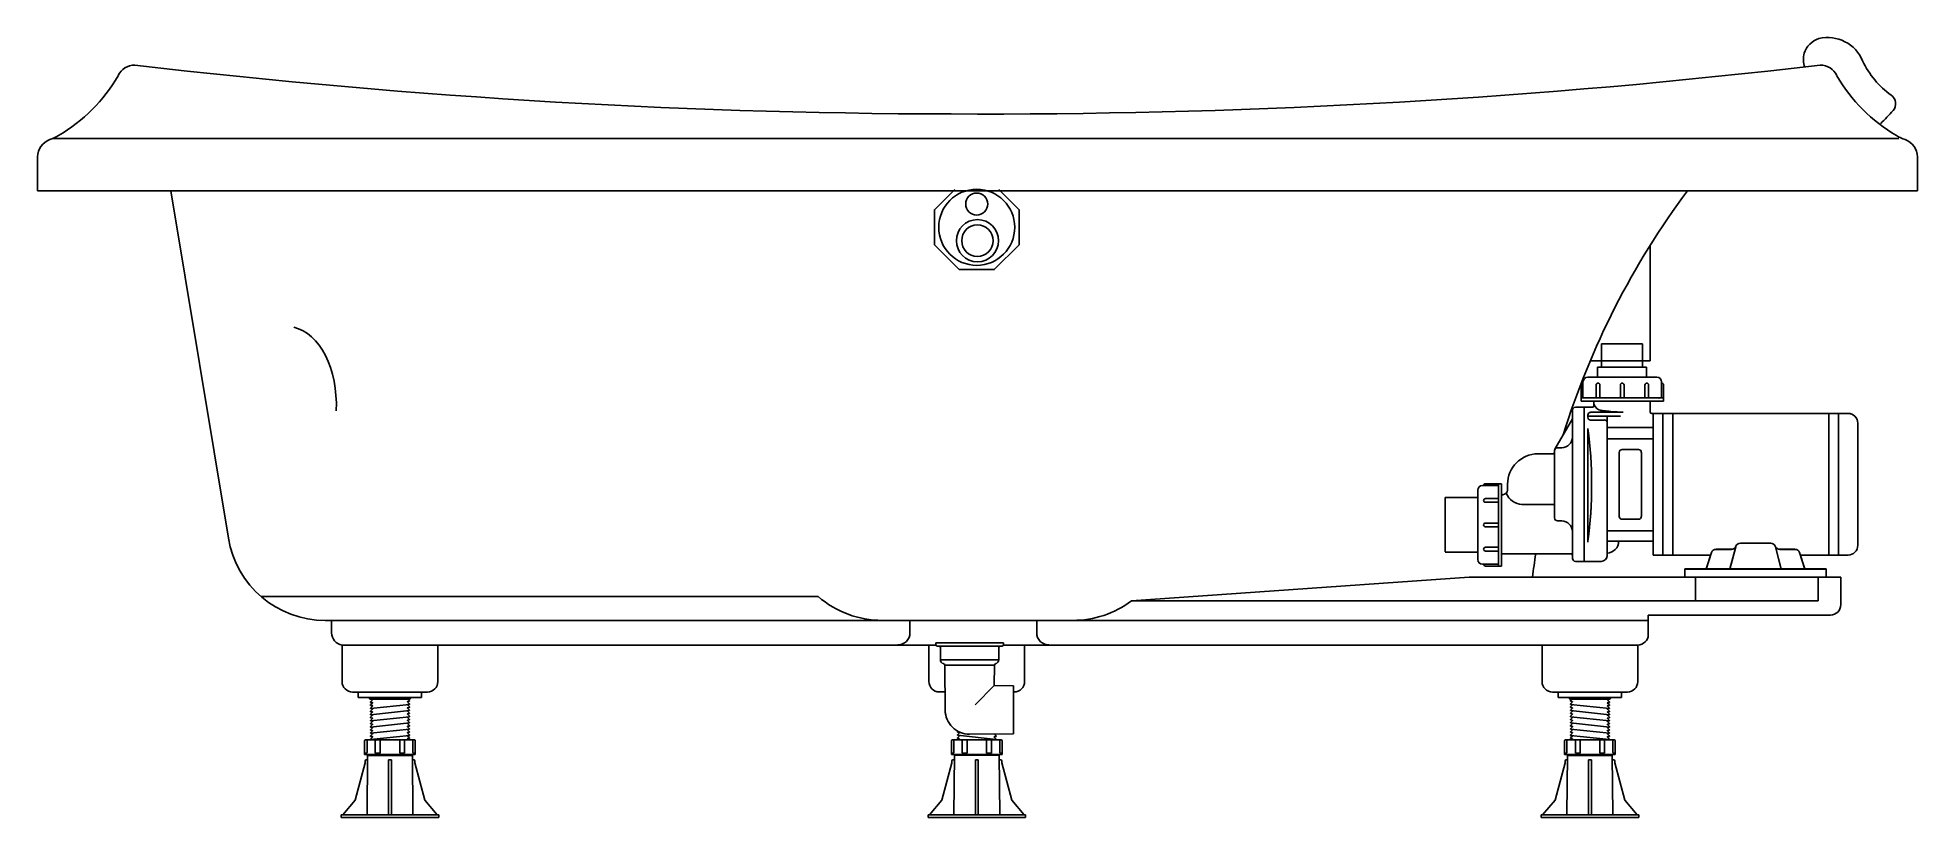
# Model space of a CAD drawing. Header units: millimetres. Extents: x -1270.22 to -1268.42, y 2243.51 to 2244.26.
import ezdxf

# ---------------------------------------------------------------- set-up
doc = ezdxf.new("R2010")
doc.units = ezdxf.units.MM
doc.layers.add('BOMBA-J', color=7, linetype='Continuous')
doc.layers.add('jacuzzi', color=1, linetype='Continuous')

# ---------------------------------------------------------------- blocks, each defined once
blk = doc.blocks.new('A$C572459D1')
at = {"layer": 'BOMBA-J', "color": 1, "linetype": 'Continuous'}
for p, q in [((20.62, 22.34), (24.54, 22.34)), ((20.24, 20.11), (24.92, 20.11)), ((18.79, 18.58), (18.79, 18.71)), ((18.79, 18.58), (18.79, 18.7)), ((18.79, 17.16), (18.79, 18.58)), ((19.24, 19.15), (25.87, 19.15)), ((26.32, 18.58), (26.32, 18.71)), ((26.32, 18.58), (26.32, 18.7)), ((26.32, 18.58), (26.32, 17.16)), ((18.61, 17.16), (26.5, 17.16)), ((18.61, 16.86), (26.5, 16.86)), ((19.87, 15.81), (19.87, 16.86)), ((25.27, 16.42), (25.27, 16.86)), ((25.41, 16.28), (26.21, 16.28)), ((25.41, 16.27), (26.21, 16.27)), ((26.21, 1.51), (26.21, 16.27)), ((26.21, 1.51), (26.21, 16.27)), ((27.04, 16.27), (26.21, 16.27)), ((0, 14.75), (0, 3.05)), ((0, 14.74), (0, 3.05)), ((0.93, 15.67), (19.73, 15.67)), ((1.86, 15.68), (1.86, 2.12)), ((1.86, 15.67), (1.86, 2.12)), ((2.78, 15.68), (2.78, 2.12)), ((2.78, 15.67), (2.78, 2.12)), ((17.73, 15.67), (17.73, 2.12)), ((18.66, 15.67), (18.66, 2.12)), ((19.59, 15.67), (19.59, 3.44)), ((19.59, 15.47), (19.59, 3.44)), ((22.46, 15.79), (25.59, 15.79)), ((22.72, 15.41), (25.85, 15.41)), ((24.26, 15.05), (25.59, 15.05)), ((25.85, 15.53), (25.85, 15.31)), ((25.85, 15.52), (25.85, 15.31)), ((27.32, 1.79), (27.32, 16)), ((29.01, 12.25), (27.32, 15.17)), ((19.59, 14.33), (24, 14.33)), ((19.59, 13.25), (24, 13.25)), ((25.85, 14.14), (25.85, 3.35)), ((20.73, 5.82), (20.73, 11.95)), ((22.57, 12.23), (21.01, 12.23)), ((22.85, 5.82), (22.85, 11.95)), ((28.76, 12.39), (28.34, 12.39)), ((29.04, 5.67), (29.04, 12.12)), ((30.62, 11.82), (29.18, 11.82)), ((33.55, 8.34), (33.55, 8.89)), ((34.04, 7.9), (33.99, 7.9)), ((34.11, 8.95), (34.11, 1.06)), ((34.41, 8.95), (34.41, 1.06)), ((34.41, 8.77), (35.95, 8.77)), ((36.4, 8.32), (36.4, 1.69)), ((36.4, 8.32), (36.4, 1.69)), ((39.5, 7.63), (36.4, 7.63)), ((39.5, 7.62), (36.4, 7.62)), ((39.5, 7.63), (39.5, 2.81)), ((39.5, 7.62), (39.5, 2.43)), ((22.57, 5.54), (21.01, 5.54)), ((32.16, 6.96), (29.04, 6.96)), ((19.59, 4.44), (19.59, 3.44)), ((19.59, 4.43), (24, 4.43)), ((19.59, 4.43), (19.59, 3.44)), ((24, 4.44), (24, 3.44)), ((24, 4.43), (24, 3.44)), ((28.76, 5.39), (28.34, 5.39)), ((0.93, 2.12), (5.5, 2.12)), ((0.93, 2.12), (5.5, 2.12)), ((5.06, 0.79), (5.58, 2.35)), ((5.06, 0.78), (5.58, 2.35)), ((6.02, 2.67), (7.48, 2.67)), ((6.02, 2.66), (7.48, 2.66)), ((7.89, 2.9), (7.34, 0.79)), ((7.89, 2.9), (7.34, 0.78)), ((8.34, 3.25), (9.79, 3.25)), ((8.34, 3.25), (9.79, 3.25)), ((11.25, 3.25), (9.79, 3.25)), ((11.25, 3.25), (9.79, 3.25)), ((11.69, 2.9), (12.25, 0.79)), ((11.69, 2.9), (12.25, 0.78)), ((13.57, 2.67), (12.11, 2.67)), ((13.57, 2.66), (12.11, 2.66)), ((14.53, 0.79), (14.01, 2.35)), ((14.53, 0.78), (14.01, 2.35)), ((14.08, 2.12), (19.59, 2.12)), ((24, 3.44), (19.59, 3.44)), ((19.59, 3.44), (19.59, 2.12)), ((19.59, 3.44), (19.59, 2.12)), ((24, 2.31), (24, 2.1)), ((24, 2.3), (24, 2.09)), ((34.11, 2.22), (27.46, 2.22)), ((39.5, 2.38), (36.4, 2.38)), ((39.5, 3.17), (39.5, 2.81)), ((39.5, 2.81), (39.5, 2.44)), ((3.04, 0.79), (16.55, 0.79)), ((3.04, 0), (3.04, 0.79)), ((3.04, 0.78), (16.55, 0.78)), ((3.04, 0), (3.04, 0.78)), ((16.55, 0), (3.04, 0)), ((16.55, 0), (3.04, 0)), ((16.55, 0), (16.55, 0.79)), ((16.55, 0), (16.55, 0.78)), ((26.21, 1.51), (24.58, 1.51)), ((27.04, 1.51), (26.21, 1.51)), ((35.83, 1.24), (34.41, 1.24)), ((35.83, 1.24), (35.95, 1.24)), ((35.83, 1.24), (35.95, 1.24))]:
    blk.add_line(p, q, dxfattribs=at)
for points in [[(20.62, 22.34), (20.62, 20.11)], [(24.54, 22.34), (24.54, 20.11)], [(20.24, 20.11), (20.24, 19.15)], [(24.92, 20.11), (24.92, 19.15)], [(18.61, 18.4), (18.61, 16.86)], [(20.03, 18.4), (20.03, 17.16)], [(20.39, 18.4), (20.39, 17.16)], [(22.38, 18.4), (22.38, 17.16)], [(22.74, 18.4), (22.74, 17.16)], [(24.7, 18.4), (24.7, 17.16)], [(25.06, 18.4), (25.06, 17.16)], [(26.5, 18.4), (26.5, 16.86)], [(24, 15.41), (24, 4.43)], [(35.65, 8.95), (34.11, 8.95)], [(35.65, 7.53), (34.41, 7.53)], [(35.65, 7.17), (34.41, 7.17)], [(35.65, 5.18), (34.41, 5.18)], [(35.65, 4.82), (34.41, 4.82)], [(24, 3.44), (24, 2.96), (24, 2.31)], [(24, 3.44), (24, 2.95), (24, 2.3)], [(35.65, 2.86), (34.41, 2.86)], [(35.65, 2.5), (34.41, 2.5)], [(35.65, 1.06), (34.11, 1.06)]]:
    blk.add_lwpolyline(points, dxfattribs=at)
blk.add_lwpolyline([(22.46, 15.79, 0.008376), (23.25, 15.83, 0.008376), (24.04, 15.9, 0.00574), (24.59, 15.97, 0.000724), (24.66, 15.98)], format="xyb", dxfattribs=at)
for centre, radius, start, end in [((18.79, 18.4), 0.18, 90, 180), ((19.24, 18.7), 0.45, 90, 180), ((20.21, 18.4), 0.18, 0, 180), ((22.56, 18.4), 0.18, 0, 180), ((24.88, 18.4), 0.18, 0, 180), ((25.87, 18.7), 0.45, 0, 90), ((26.32, 18.4), 0.18, 0, 90), ((24.49, 16.76), 0.798, 273.3278, 346.1608), ((25.41, 16.42), 0.141, 180, 270), ((25.41, 16.42), 0.141, 180, 270), ((27.04, 16), 0.279, 0, 90), ((0.93, 14.75), 0.928, 90, 180), ((0.93, 14.74), 0.928, 90, 180), ((19.73, 15.81), 0.141, 270, 0), ((24.26, 14.79), 0.261, 90, 180), ((25.59, 15.52), 0.261, 360, 90), ((25.59, 15.31), 0.261, 270, 360), ((66.17, 8.85), 40.68, 172.3703, 187.6297), ((66.17, 8.84), 40.68, 172.3703, 187.6297), ((28.34, 13.41), 1.01, 180, 270), ((21.01, 11.95), 0.278, 90, 180), ((22.57, 11.95), 0.278, 0, 90), ((28.76, 12.12), 0.279, 0, 90), ((29.18, 11.96), 0.142, 180, 270), ((30.62, 8.89), 2.92, 0, 90), ((32.03, 8.75), 1.79, 273.8645, 336.2532), ((33.99, 8.34), 0.441, 180, 270), ((34.04, 7.98), 0.0743, 270, 345.1417), ((35.65, 8.77), 0.18, 0, 90), ((35.65, 7.35), 0.18, 270, 90), ((35.95, 8.32), 0.45, 0, 90), ((21.01, 5.82), 0.278, 180, 270), ((22.57, 5.82), 0.278, 270, 0), ((28.76, 5.67), 0.279, 270, 0), ((28.34, 4.37), 1.01, 90, 180), ((35.65, 5), 0.18, 270, 90), ((0.93, 3.05), 0.928, 180, 270), ((0.93, 3.05), 0.928, 180, 270), ((6.02, 2.2), 0.464, 90, 161.6055), ((6.02, 2.2), 0.464, 90, 161.6055), ((7.48, 3.13), 0.464, 270, 338.1026), ((7.48, 3.13), 0.464, 270, 338.1026), ((8.34, 2.79), 0.464, 90, 158.1026), ((8.34, 2.78), 0.464, 90, 158.1026), ((11.25, 2.79), 0.464, 21.8974, 90), ((11.25, 2.78), 0.464, 21.8974, 90), ((12.11, 3.13), 0.464, 201.8974, 270), ((12.11, 3.13), 0.464, 201.8974, 270), ((13.57, 2.2), 0.464, 18.3945, 90), ((13.57, 2.2), 0.464, 18.3945, 90), ((24.04, 3.44), 1.13, 180, 267.6128), ((24.04, 3.44), 1.13, 180, 267.6128), ((24.58, 2.1), 0.585, 180, 270), ((24.58, 2.09), 0.585, 180, 270), ((27.46, 2.08), 0.142, 90, 180), ((35.65, 2.68), 0.18, 270, 90), ((27.04, 1.79), 0.279, 270, 0), ((35.65, 1.24), 0.18, 270, 0), ((35.95, 1.69), 0.45, 270, 0)]:
    blk.add_arc(centre, radius, start, end, dxfattribs=at)
for p in [(19.04, 17.16), (26.21, 1.51)]:
    blk.add_point(p, dxfattribs=at)

msp = doc.modelspace()

# ---------------------------------------------------------------- linework, layer by layer
at = {"layer": 'jacuzzi'}
for p, q in [((-1270.2085, 2244.1614), (-1268.4405, 2244.1614)), ((-1270.2229, 2244.1438), (-1270.2229, 2244.1114)), ((-1268.4229, 2244.1438), (-1268.4229, 2244.1114)), ((-1270.2229, 2244.1114), (-1268.4229, 2244.1114)), ((-1270.0952, 2244.1114), (-1270.0401, 2243.7788)), ((-1268.6786, 2244.0593), (-1268.6786, 2243.9485)), ((-1268.7362, 2243.9485), (-1268.6786, 2243.9485)), ((-1269.1755, 2243.7186), (-1268.8522, 2243.7414)), ((-1268.6454, 2243.7414), (-1268.8522, 2243.7414)), ((-1268.6353, 2243.7414), (-1268.6353, 2243.7186)), ((-1268.518, 2243.7414), (-1268.518, 2243.7186)), ((-1268.5102, 2243.7414), (-1268.4962, 2243.7414)), ((-1268.4962, 2243.7151), (-1268.4962, 2243.7414)), ((-1270.0088, 2243.7228), (-1269.4755, 2243.7228)), ((-1268.518, 2243.7186), (-1269.1755, 2243.7186)), ((-1268.6806, 2243.7051), (-1268.5062, 2243.7051)), ((-1268.6806, 2243.6864), (-1268.6806, 2243.7049)), ((-1269.9474, 2243.6999), (-1268.6806, 2243.6999)), ((-1269.9413, 2243.6881), (-1269.9413, 2243.6999)), ((-1269.3875, 2243.6882), (-1269.3875, 2243.6999)), ((-1269.2662, 2243.6882), (-1269.2662, 2243.6999)), ((-1269.9313, 2243.6764), (-1269.9313, 2243.6414)), ((-1269.9313, 2243.6764), (-1269.3628, 2243.6764)), ((-1269.8396, 2243.6764), (-1269.8396, 2243.6414)), ((-1269.3694, 2243.6765), (-1269.3694, 2243.6415)), ((-1269.3629, 2243.6769), (-1269.3629, 2243.6784)), ((-1269.3629, 2243.6784), (-1269.2979, 2243.6784)), ((-1269.3614, 2243.6754), (-1269.2994, 2243.6754)), ((-1269.3584, 2243.6624), (-1269.3584, 2243.6739)), ((-1269.3024, 2243.6624), (-1269.3024, 2243.6739)), ((-1269.2979, 2243.6769), (-1269.2979, 2243.6784)), ((-1269.2979, 2243.6764), (-1268.6906, 2243.6764)), ((-1269.2777, 2243.6765), (-1269.2777, 2243.6415)), ((-1268.7823, 2243.6764), (-1268.7823, 2243.6414)), ((-1268.6906, 2243.6764), (-1268.6906, 2243.6414)), ((-1269.3024, 2243.6624), (-1269.3584, 2243.6624)), ((-1269.3541, 2243.6571), (-1269.3537, 2243.614)), ((-1269.3066, 2243.6571), (-1269.3541, 2243.6571)), ((-1269.3066, 2243.6571), (-1269.3068, 2243.6376)), ((-1269.9213, 2243.6314), (-1269.8496, 2243.6314)), ((-1269.9158, 2243.6314), (-1269.9158, 2243.6261)), ((-1269.8551, 2243.6314), (-1269.8551, 2243.6261)), ((-1269.3539, 2243.6315), (-1269.3594, 2243.6315)), ((-1269.3068, 2243.6376), (-1269.3251, 2243.6193)), ((-1269.3068, 2243.6376), (-1269.2884, 2243.6374)), ((-1269.2884, 2243.6355), (-1269.2884, 2243.6374)), ((-1269.2884, 2243.5928), (-1269.2884, 2243.636)), ((-1269.2884, 2243.6315), (-1269.2877, 2243.6315)), ((-1268.7006, 2243.6314), (-1268.7723, 2243.6314)), ((-1268.7668, 2243.6314), (-1268.7668, 2243.6261)), ((-1268.7061, 2243.6314), (-1268.7061, 2243.6261)), ((-1269.8551, 2243.6261), (-1269.9158, 2243.6261)), ((-1269.9046, 2243.6256), (-1269.9046, 2243.6256)), ((-1269.9046, 2243.6247), (-1269.9034, 2243.6247)), ((-1269.9046, 2243.6197), (-1269.9046, 2243.6197)), ((-1269.9041, 2243.6247), (-1269.9041, 2243.6245)), ((-1269.9041, 2243.6245), (-1269.9023, 2243.6243)), ((-1269.9022, 2243.6239), (-1269.9041, 2243.622)), ((-1269.9041, 2243.622), (-1269.9041, 2243.6215)), ((-1269.9041, 2243.6215), (-1269.9023, 2243.6213)), ((-1269.9022, 2243.6209), (-1269.9041, 2243.619)), ((-1269.9041, 2243.6156), (-1269.8668, 2243.6196)), ((-1269.9041, 2243.619), (-1269.9041, 2243.6186)), ((-1269.9041, 2243.6186), (-1269.9023, 2243.6183)), ((-1269.9022, 2243.618), (-1269.9041, 2243.6161)), ((-1269.9041, 2243.6161), (-1269.9041, 2243.6156)), ((-1269.9041, 2243.6156), (-1269.9023, 2243.6154)), ((-1269.9022, 2243.615), (-1269.9041, 2243.6131)), ((-1269.9041, 2243.6097), (-1269.8668, 2243.6137)), ((-1269.9041, 2243.6131), (-1269.9041, 2243.6126)), ((-1269.9041, 2243.6126), (-1269.9023, 2243.6124)), ((-1269.9022, 2243.612), (-1269.9041, 2243.6101)), ((-1269.9041, 2243.6101), (-1269.9041, 2243.6097)), ((-1269.9034, 2243.6247), (-1269.8663, 2243.6247)), ((-1269.8687, 2243.622), (-1269.8668, 2243.6201)), ((-1269.8687, 2243.619), (-1269.8668, 2243.6171)), ((-1269.8687, 2243.616), (-1269.8668, 2243.6141)), ((-1269.8687, 2243.6131), (-1269.8668, 2243.6112)), ((-1269.8687, 2243.6101), (-1269.8668, 2243.6082)), ((-1269.8668, 2243.6226), (-1269.8686, 2243.6223)), ((-1269.8668, 2243.6196), (-1269.8686, 2243.6194)), ((-1269.8668, 2243.6166), (-1269.8686, 2243.6164)), ((-1269.8668, 2243.6137), (-1269.8686, 2243.6134)), ((-1269.8668, 2243.6107), (-1269.8686, 2243.6105)), ((-1269.8676, 2243.6238), (-1269.8668, 2243.623)), ((-1269.8668, 2243.623), (-1269.8668, 2243.6226)), ((-1269.8668, 2243.6201), (-1269.8668, 2243.6196)), ((-1269.8668, 2243.6171), (-1269.8668, 2243.6166)), ((-1269.8668, 2243.6141), (-1269.8668, 2243.6137)), ((-1269.8668, 2243.6112), (-1269.8668, 2243.6107)), ((-1268.7668, 2243.6261), (-1268.7061, 2243.6261)), ((-1268.7185, 2243.6247), (-1268.7556, 2243.6247)), ((-1268.7543, 2243.6238), (-1268.7551, 2243.623)), ((-1268.7551, 2243.623), (-1268.7551, 2243.6226)), ((-1268.7551, 2243.6226), (-1268.7533, 2243.6223)), ((-1268.7532, 2243.622), (-1268.7551, 2243.6201)), ((-1268.7551, 2243.6201), (-1268.7551, 2243.6196)), ((-1268.7551, 2243.6196), (-1268.7533, 2243.6194)), ((-1268.7178, 2243.6156), (-1268.7551, 2243.6196)), ((-1268.7532, 2243.619), (-1268.7551, 2243.6171)), ((-1268.7551, 2243.6171), (-1268.7551, 2243.6166)), ((-1268.7551, 2243.6166), (-1268.7533, 2243.6164)), ((-1268.7532, 2243.616), (-1268.7551, 2243.6141)), ((-1268.7551, 2243.6141), (-1268.7551, 2243.6137)), ((-1268.7551, 2243.6137), (-1268.7533, 2243.6134)), ((-1268.7178, 2243.6097), (-1268.7551, 2243.6137)), ((-1268.7532, 2243.6131), (-1268.7551, 2243.6112)), ((-1268.7551, 2243.6112), (-1268.7551, 2243.6107)), ((-1268.7551, 2243.6107), (-1268.7533, 2243.6105)), ((-1268.7532, 2243.6101), (-1268.7551, 2243.6082)), ((-1268.7197, 2243.6239), (-1268.7178, 2243.622)), ((-1268.7197, 2243.6209), (-1268.7178, 2243.619)), ((-1268.7197, 2243.618), (-1268.7178, 2243.6161)), ((-1268.7197, 2243.615), (-1268.7178, 2243.6131)), ((-1268.7197, 2243.612), (-1268.7178, 2243.6101)), ((-1268.7178, 2243.6245), (-1268.7196, 2243.6243)), ((-1268.7178, 2243.6215), (-1268.7196, 2243.6213)), ((-1268.7178, 2243.6186), (-1268.7196, 2243.6183)), ((-1268.7178, 2243.6156), (-1268.7196, 2243.6154)), ((-1268.7178, 2243.6126), (-1268.7196, 2243.6124)), ((-1268.7173, 2243.6247), (-1268.7185, 2243.6247)), ((-1268.7178, 2243.6247), (-1268.7178, 2243.6245)), ((-1268.7178, 2243.622), (-1268.7178, 2243.6215)), ((-1268.7178, 2243.619), (-1268.7178, 2243.6186)), ((-1268.7178, 2243.6161), (-1268.7178, 2243.6156)), ((-1268.7178, 2243.6131), (-1268.7178, 2243.6126)), ((-1268.7178, 2243.6101), (-1268.7178, 2243.6097)), ((-1268.7173, 2243.6256), (-1268.7173, 2243.6256)), ((-1268.7173, 2243.6197), (-1268.7173, 2243.6197)), ((-1269.9041, 2243.6097), (-1269.9023, 2243.6094)), ((-1269.9022, 2243.6091), (-1269.9041, 2243.6072)), ((-1269.9041, 2243.6037), (-1269.8668, 2243.6077)), ((-1269.9041, 2243.6072), (-1269.9041, 2243.6067)), ((-1269.9041, 2243.6067), (-1269.9023, 2243.6065)), ((-1269.9022, 2243.6061), (-1269.9041, 2243.6042)), ((-1269.9041, 2243.6042), (-1269.9041, 2243.6037)), ((-1269.9041, 2243.6037), (-1269.9023, 2243.6035)), ((-1269.9022, 2243.6031), (-1269.9041, 2243.6012)), ((-1269.9041, 2243.5978), (-1269.8668, 2243.6018)), ((-1269.9041, 2243.6012), (-1269.9041, 2243.6008)), ((-1269.9041, 2243.6008), (-1269.9023, 2243.6005)), ((-1269.9022, 2243.6002), (-1269.9041, 2243.5983)), ((-1269.9041, 2243.5983), (-1269.9041, 2243.5978)), ((-1269.9041, 2243.5978), (-1269.9023, 2243.5976)), ((-1269.9022, 2243.5972), (-1269.9041, 2243.5953)), ((-1269.9041, 2243.5919), (-1269.8668, 2243.5959)), ((-1269.9041, 2243.5953), (-1269.9041, 2243.5948)), ((-1269.9041, 2243.5948), (-1269.9023, 2243.5946)), ((-1269.9022, 2243.5942), (-1269.9041, 2243.5923)), ((-1269.9041, 2243.5923), (-1269.9041, 2243.5919)), ((-1269.8687, 2243.6071), (-1269.8668, 2243.6052)), ((-1269.8687, 2243.6042), (-1269.8668, 2243.6023)), ((-1269.8687, 2243.6012), (-1269.8668, 2243.5993)), ((-1269.8687, 2243.5982), (-1269.8668, 2243.5963)), ((-1269.8687, 2243.5953), (-1269.8668, 2243.5934)), ((-1269.8687, 2243.5923), (-1269.8668, 2243.5904)), ((-1269.8668, 2243.6077), (-1269.8686, 2243.6075)), ((-1269.8668, 2243.6048), (-1269.8686, 2243.6045)), ((-1269.8668, 2243.6018), (-1269.8686, 2243.6016)), ((-1269.8668, 2243.5988), (-1269.8686, 2243.5986)), ((-1269.8668, 2243.5959), (-1269.8686, 2243.5956)), ((-1269.8668, 2243.5929), (-1269.8686, 2243.5927)), ((-1269.8668, 2243.6082), (-1269.8668, 2243.6077)), ((-1269.8668, 2243.6052), (-1269.8668, 2243.6048)), ((-1269.8668, 2243.6023), (-1269.8668, 2243.6018)), ((-1269.8668, 2243.5993), (-1269.8668, 2243.5988)), ((-1269.8668, 2243.5963), (-1269.8668, 2243.5959)), ((-1269.8668, 2243.5934), (-1269.8668, 2243.5929)), ((-1269.3416, 2243.5939), (-1269.3421, 2243.5934)), ((-1269.3421, 2243.5934), (-1269.3421, 2243.5929)), ((-1269.3421, 2243.5929), (-1269.3404, 2243.5927)), ((-1269.3402, 2243.5923), (-1269.3421, 2243.5904)), ((-1269.2884, 2243.5914), (-1269.2884, 2243.5933)), ((-1268.7551, 2243.6082), (-1268.7551, 2243.6077)), ((-1268.7551, 2243.6077), (-1268.7533, 2243.6075)), ((-1268.7178, 2243.6037), (-1268.7551, 2243.6077)), ((-1268.7532, 2243.6071), (-1268.7551, 2243.6052)), ((-1268.7551, 2243.6052), (-1268.7551, 2243.6048)), ((-1268.7551, 2243.6048), (-1268.7533, 2243.6045)), ((-1268.7532, 2243.6042), (-1268.7551, 2243.6023)), ((-1268.7551, 2243.6023), (-1268.7551, 2243.6018)), ((-1268.7551, 2243.6018), (-1268.7533, 2243.6016)), ((-1268.7178, 2243.5978), (-1268.7551, 2243.6018)), ((-1268.7532, 2243.6012), (-1268.7551, 2243.5993)), ((-1268.7551, 2243.5993), (-1268.7551, 2243.5988)), ((-1268.7551, 2243.5988), (-1268.7533, 2243.5986)), ((-1268.7532, 2243.5982), (-1268.7551, 2243.5963)), ((-1268.7551, 2243.5963), (-1268.7551, 2243.5959)), ((-1268.7178, 2243.5919), (-1268.7551, 2243.5959)), ((-1268.7551, 2243.5959), (-1268.7533, 2243.5956)), ((-1268.7532, 2243.5953), (-1268.7551, 2243.5934)), ((-1268.7551, 2243.5934), (-1268.7551, 2243.5929)), ((-1268.7551, 2243.5929), (-1268.7533, 2243.5927)), ((-1268.7532, 2243.5923), (-1268.7551, 2243.5904)), ((-1268.7197, 2243.6091), (-1268.7178, 2243.6072)), ((-1268.7197, 2243.6061), (-1268.7178, 2243.6042)), ((-1268.7197, 2243.6031), (-1268.7178, 2243.6012)), ((-1268.7197, 2243.6002), (-1268.7178, 2243.5983)), ((-1268.7197, 2243.5972), (-1268.7178, 2243.5953)), ((-1268.7197, 2243.5942), (-1268.7178, 2243.5923)), ((-1268.7178, 2243.6097), (-1268.7196, 2243.6094)), ((-1268.7178, 2243.6067), (-1268.7196, 2243.6065)), ((-1268.7178, 2243.6037), (-1268.7196, 2243.6035)), ((-1268.7178, 2243.6008), (-1268.7196, 2243.6005)), ((-1268.7178, 2243.5978), (-1268.7196, 2243.5976)), ((-1268.7178, 2243.5948), (-1268.7196, 2243.5946)), ((-1268.7178, 2243.6072), (-1268.7178, 2243.6067)), ((-1268.7178, 2243.6042), (-1268.7178, 2243.6037)), ((-1268.7178, 2243.6012), (-1268.7178, 2243.6008)), ((-1268.7178, 2243.5983), (-1268.7178, 2243.5978)), ((-1268.7178, 2243.5953), (-1268.7178, 2243.5948)), ((-1268.7178, 2243.5923), (-1268.7178, 2243.5919)), ((-1269.9097, 2243.5715), (-1269.9097, 2243.5846)), ((-1269.9088, 2243.5855), (-1269.8621, 2243.5855)), ((-1269.9074, 2243.5734), (-1269.9074, 2243.5846)), ((-1269.9043, 2243.5855), (-1269.8666, 2243.5855)), ((-1269.9041, 2243.5919), (-1269.9023, 2243.5916)), ((-1269.9022, 2243.5913), (-1269.9041, 2243.5894)), ((-1269.9041, 2243.5859), (-1269.8668, 2243.5899)), ((-1269.9041, 2243.5894), (-1269.9041, 2243.5889)), ((-1269.9041, 2243.5889), (-1269.9023, 2243.5887)), ((-1269.9022, 2243.5883), (-1269.9041, 2243.5864)), ((-1269.9041, 2243.5864), (-1269.9041, 2243.5859)), ((-1269.9041, 2243.5859), (-1269.9023, 2243.5857)), ((-1269.8995, 2243.5855), (-1269.8995, 2243.5729)), ((-1269.8948, 2243.5855), (-1269.8948, 2243.5729)), ((-1269.8761, 2243.5855), (-1269.8761, 2243.5729)), ((-1269.8715, 2243.5855), (-1269.8715, 2243.5729)), ((-1269.8687, 2243.5893), (-1269.8668, 2243.5874)), ((-1269.8687, 2243.5864), (-1269.8679, 2243.5855)), ((-1269.8668, 2243.5899), (-1269.8686, 2243.5897)), ((-1269.8668, 2243.587), (-1269.8686, 2243.5867)), ((-1269.8668, 2243.5904), (-1269.8668, 2243.5899)), ((-1269.8668, 2243.5874), (-1269.8668, 2243.587)), ((-1269.8635, 2243.5734), (-1269.8635, 2243.5846)), ((-1269.8612, 2243.5725), (-1269.8612, 2243.5846)), ((-1269.3478, 2243.5726), (-1269.3478, 2243.5846)), ((-1269.3002, 2243.5855), (-1269.3469, 2243.5855)), ((-1269.3455, 2243.5734), (-1269.3455, 2243.5846)), ((-1269.3047, 2243.5855), (-1269.3424, 2243.5855)), ((-1269.3421, 2243.5904), (-1269.3421, 2243.59)), ((-1269.3421, 2243.59), (-1269.3404, 2243.5897)), ((-1269.3049, 2243.586), (-1269.3421, 2243.59)), ((-1269.3402, 2243.5894), (-1269.3421, 2243.5875)), ((-1269.3421, 2243.5875), (-1269.3421, 2243.587)), ((-1269.3421, 2243.587), (-1269.3404, 2243.5868)), ((-1269.3402, 2243.5864), (-1269.3411, 2243.5855)), ((-1269.3375, 2243.5855), (-1269.3375, 2243.5729)), ((-1269.3329, 2243.5855), (-1269.3329, 2243.5729)), ((-1269.3304, 2243.5911), (-1269.2884, 2243.5914)), ((-1269.3142, 2243.5855), (-1269.3142, 2243.5729)), ((-1269.3095, 2243.5855), (-1269.3095, 2243.5729)), ((-1269.3068, 2243.5913), (-1269.3049, 2243.5894)), ((-1269.3068, 2243.5883), (-1269.3049, 2243.5864)), ((-1269.3049, 2243.5889), (-1269.3067, 2243.5887)), ((-1269.3049, 2243.586), (-1269.3067, 2243.5857)), ((-1269.3049, 2243.5894), (-1269.3049, 2243.5889)), ((-1269.3049, 2243.5864), (-1269.3049, 2243.586)), ((-1269.3016, 2243.5734), (-1269.3016, 2243.5846)), ((-1269.2992, 2243.5715), (-1269.2992, 2243.5846)), ((-1268.7607, 2243.5725), (-1268.7607, 2243.5846)), ((-1268.7131, 2243.5855), (-1268.7598, 2243.5855)), ((-1268.7584, 2243.5734), (-1268.7584, 2243.5846)), ((-1268.7176, 2243.5855), (-1268.7553, 2243.5855)), ((-1268.7551, 2243.5904), (-1268.7551, 2243.5899)), ((-1268.7551, 2243.5899), (-1268.7533, 2243.5897)), ((-1268.7178, 2243.5859), (-1268.7551, 2243.5899)), ((-1268.7532, 2243.5893), (-1268.7551, 2243.5874)), ((-1268.7551, 2243.5874), (-1268.7551, 2243.587)), ((-1268.7551, 2243.587), (-1268.7533, 2243.5867)), ((-1268.7532, 2243.5864), (-1268.754, 2243.5855)), ((-1268.7504, 2243.5855), (-1268.7504, 2243.5729)), ((-1268.7458, 2243.5855), (-1268.7458, 2243.5729)), ((-1268.7271, 2243.5855), (-1268.7271, 2243.5729)), ((-1268.7224, 2243.5855), (-1268.7224, 2243.5729)), ((-1268.7197, 2243.5913), (-1268.7178, 2243.5894)), ((-1268.7197, 2243.5883), (-1268.7178, 2243.5864)), ((-1268.7178, 2243.5919), (-1268.7196, 2243.5916)), ((-1268.7178, 2243.5889), (-1268.7196, 2243.5887)), ((-1268.7178, 2243.5859), (-1268.7196, 2243.5857)), ((-1268.7178, 2243.5894), (-1268.7178, 2243.5889)), ((-1268.7178, 2243.5864), (-1268.7178, 2243.5859)), ((-1268.7145, 2243.5734), (-1268.7145, 2243.5846)), ((-1268.7122, 2243.5715), (-1268.7122, 2243.5846)), ((-1269.9189, 2243.5279), (-1269.9093, 2243.5637)), ((-1269.9097, 2243.5729), (-1269.9079, 2243.5729)), ((-1269.9097, 2243.5715), (-1269.9097, 2243.5725)), ((-1269.9097, 2243.5715), (-1269.8612, 2243.5715)), ((-1269.9093, 2243.5637), (-1269.9093, 2243.5655)), ((-1269.9083, 2243.5665), (-1269.9069, 2243.5665)), ((-1269.9074, 2243.5142), (-1269.9069, 2243.5707)), ((-1269.9069, 2243.5707), (-1269.864, 2243.5707)), ((-1269.8995, 2243.5729), (-1269.8948, 2243.5729)), ((-1269.8869, 2243.5665), (-1269.8841, 2243.5665)), ((-1269.8869, 2243.5137), (-1269.8869, 2243.5665)), ((-1269.8841, 2243.5137), (-1269.8841, 2243.5665)), ((-1269.8761, 2243.5729), (-1269.8715, 2243.5729)), ((-1269.8635, 2243.5142), (-1269.864, 2243.5707)), ((-1269.8626, 2243.5665), (-1269.864, 2243.5665)), ((-1269.863, 2243.5729), (-1269.8612, 2243.5729)), ((-1269.8616, 2243.5637), (-1269.8616, 2243.5655)), ((-1269.8521, 2243.5279), (-1269.8616, 2243.5637)), ((-1269.8612, 2243.5715), (-1269.8612, 2243.5725)), ((-1269.3569, 2243.5279), (-1269.3473, 2243.5637)), ((-1269.3459, 2243.5729), (-1269.3478, 2243.5729)), ((-1269.3478, 2243.5715), (-1269.3478, 2243.5726)), ((-1269.2992, 2243.5715), (-1269.3478, 2243.5715)), ((-1269.3473, 2243.5637), (-1269.3473, 2243.5656)), ((-1269.3464, 2243.5665), (-1269.345, 2243.5665)), ((-1269.3455, 2243.5142), (-1269.345, 2243.5708)), ((-1269.302, 2243.5708), (-1269.345, 2243.5708)), ((-1269.3329, 2243.5729), (-1269.3375, 2243.5729)), ((-1269.3221, 2243.5665), (-1269.3249, 2243.5665)), ((-1269.3249, 2243.5137), (-1269.3249, 2243.5665)), ((-1269.3221, 2243.5137), (-1269.3221, 2243.5665)), ((-1269.3095, 2243.5729), (-1269.3142, 2243.5729)), ((-1269.3015, 2243.5142), (-1269.302, 2243.5708)), ((-1269.3006, 2243.5665), (-1269.302, 2243.5665)), ((-1269.2992, 2243.5729), (-1269.3011, 2243.5729)), ((-1269.2997, 2243.5637), (-1269.2997, 2243.5656)), ((-1269.2901, 2243.5279), (-1269.2997, 2243.5637)), ((-1269.2992, 2243.5715), (-1269.2992, 2243.5726)), ((-1268.7698, 2243.5279), (-1268.7603, 2243.5637)), ((-1268.7589, 2243.5729), (-1268.7607, 2243.5729)), ((-1268.7607, 2243.5715), (-1268.7607, 2243.5725)), ((-1268.7122, 2243.5715), (-1268.7607, 2243.5715)), ((-1268.7603, 2243.5637), (-1268.7603, 2243.5655)), ((-1268.7593, 2243.5665), (-1268.7579, 2243.5665)), ((-1268.7584, 2243.5142), (-1268.7579, 2243.5707)), ((-1268.715, 2243.5707), (-1268.7579, 2243.5707)), ((-1268.7458, 2243.5729), (-1268.7504, 2243.5729)), ((-1268.735, 2243.5665), (-1268.7378, 2243.5665)), ((-1268.7378, 2243.5137), (-1268.7378, 2243.5665)), ((-1268.735, 2243.5137), (-1268.735, 2243.5665)), ((-1268.7224, 2243.5729), (-1268.7271, 2243.5729)), ((-1268.7145, 2243.5142), (-1268.715, 2243.5707)), ((-1268.7136, 2243.5665), (-1268.715, 2243.5665)), ((-1268.7122, 2243.5729), (-1268.714, 2243.5729)), ((-1268.7126, 2243.5637), (-1268.7126, 2243.5655)), ((-1268.703, 2243.5279), (-1268.7126, 2243.5637)), ((-1268.7122, 2243.5715), (-1268.7122, 2243.5725)), ((-1269.9307, 2243.5137), (-1269.9189, 2243.5279)), ((-1269.8402, 2243.5137), (-1269.8521, 2243.5279)), ((-1269.3688, 2243.5137), (-1269.3569, 2243.5279)), ((-1269.2782, 2243.5137), (-1269.2901, 2243.5279)), ((-1268.7817, 2243.5137), (-1268.7698, 2243.5279)), ((-1268.6911, 2243.5137), (-1268.703, 2243.5279)), ((-1269.9321, 2243.5137), (-1269.8388, 2243.5137)), ((-1269.9321, 2243.5114), (-1269.9321, 2243.5137)), ((-1269.9321, 2243.5114), (-1269.8388, 2243.5114)), ((-1269.8388, 2243.5114), (-1269.8388, 2243.5137)), ((-1269.2768, 2243.5137), (-1269.3702, 2243.5137)), ((-1269.3702, 2243.5114), (-1269.3702, 2243.5137)), ((-1269.2768, 2243.5114), (-1269.3702, 2243.5114)), ((-1269.2768, 2243.5114), (-1269.2768, 2243.5137)), ((-1268.6897, 2243.5137), (-1268.7831, 2243.5137)), ((-1268.7831, 2243.5114), (-1268.7831, 2243.5137)), ((-1268.6897, 2243.5114), (-1268.7831, 2243.5114)), ((-1268.6897, 2243.5114), (-1268.6897, 2243.5137))]:
    msp.add_line(p, q, dxfattribs=at)
for points in [[(-1268.4753, 2244.2357, 0.371377), (-1268.5172, 2244.2571)], [(-1268.5312, 2244.2431, 0.158459), (-1268.5308, 2244.2297)], [(-1268.5172, 2244.2571, 0.248033), (-1268.5312, 2244.2431)], [(-1268.4753, 2244.2357, 0.127067), (-1268.4479, 2244.2029)], [(-1268.458, 2244.1757, 0.00662), (-1268.4461, 2244.1883)], [(-1268.4461, 2244.1883, 0.44174), (-1268.4479, 2244.2029)]]:
    msp.add_lwpolyline(points, format="xyb", dxfattribs=at)
for points in [[(-1269.3447, 2244.1126), (-1269.3641, 2244.0932), (-1269.3641, 2244.0597), (-1269.3404, 2244.036), (-1269.3399, 2244.036)], [(-1269.3404, 2244.036), (-1269.3068, 2244.036), (-1269.2831, 2244.0597), (-1269.2831, 2244.0932), (-1269.3025, 2244.1126)]]:
    msp.add_lwpolyline(points, dxfattribs=at)
for centre, radius in [((-1269.3236, 2244.0764), 0.0364), ((-1269.3236, 2244.0987), 0.0105), ((-1269.3229, 2244.0636), 0.0202), ((-1269.3229, 2244.0636), 0.0151)]:
    msp.add_circle(centre, radius, dxfattribs=at)
for centre, radius, start, end in [((-1270.1298, 2244.2142), 0.0176, 90, 154.6231), ((-1269.3319, 2250.9924), 6.8075, 263.26848, 270.07592), ((-1269.3113, 2250.9486), 6.7637, 269.90201, 276.75359), ((-1268.5159, 2244.2142), 0.0176, 25.3769, 90), ((-1270.2814, 2244.2998), 0.1566, 300.1022, 330.0347), ((-1268.3643, 2244.2998), 0.1566, 209.9653, 239.8978), ((-1270.2053, 2244.1438), 0.0176, 109.6092, 180), ((-1270.228, 2244.2075), 0.05, 289.6092, 300.1022), ((-1268.4178, 2244.2075), 0.05, 239.8978, 250.3908), ((-1268.4405, 2244.1438), 0.0176, 0, 70.3908), ((-1268.0192, 2243.6465), 0.778, 143.2969, 162.7157), ((-1269.9474, 2243.7939), 0.094, 189.2657, 270), ((-1268.0192, 2243.6465), 0.778, 171.3394, 172.9873), ((-1269.4141, 2243.7938), 0.0938, 229.1346, 270), ((-1269.2316, 2243.7938), 0.0938, 270, 306.7621), ((-1268.5062, 2243.7151), 0.01, 270, 0), ((-1269.9295, 2243.6881), 0.0118, 180, 261.3055), ((-1269.3992, 2243.6882), 0.0117, 270, 0), ((-1269.2545, 2243.6882), 0.0117, 180, 270), ((-1268.6906, 2243.6864), 0.01, 270, 0), ((-1269.3614, 2243.6769), 0.0015, 180, 270), ((-1269.3599, 2243.6739), 0.0015, 0, 90), ((-1269.3009, 2243.6739), 0.0015, 90, 180), ((-1269.2994, 2243.6769), 0.0015, 270, 0), ((-1269.3545, 2243.6624), 0.0039, 180, 257.8805), ((-1269.3556, 2243.6571), 0.0015, 0.5, 77.8805), ((-1269.3051, 2243.6571), 0.0015, 102.1195, 179.5), ((-1269.3063, 2243.6624), 0.0039, 282.1195, 0), ((-1269.9213, 2243.6414), 0.01, 180, 270), ((-1269.8496, 2243.6414), 0.01, 270, 0), ((-1269.3594, 2243.6415), 0.01, 180, 270), ((-1269.2877, 2243.6415), 0.01, 270, 0), ((-1268.7723, 2243.6414), 0.01, 180, 270), ((-1268.7006, 2243.6414), 0.01, 270, 0), ((-1269.906, 2243.6247), 0.0014, 0, 90), ((-1269.9023, 2243.6241), 0.000213, 315, 83), ((-1269.9023, 2243.6211), 0.000213, 315, 83), ((-1269.9023, 2243.6181), 0.000213, 315, 83), ((-1269.9023, 2243.6152), 0.000213, 315, 83), ((-1269.9023, 2243.6122), 0.000213, 315, 83), ((-1269.8686, 2243.6221), 0.000213, 97, 225), ((-1269.8686, 2243.6192), 0.000213, 97, 225), ((-1269.8686, 2243.6162), 0.000213, 97, 225), ((-1269.8686, 2243.6132), 0.000213, 97, 225), ((-1269.8686, 2243.6103), 0.000213, 97, 225), ((-1269.8673, 2243.6242), 0.0005, 90, 225), ((-1269.8649, 2243.6247), 0.0014, 90, 180), ((-1269.3306, 2243.6142), 0.0232, 180.5, 270.5), ((-1268.757, 2243.6247), 0.0014, 0, 90), ((-1268.7546, 2243.6242), 0.0005, 315, 90), ((-1268.7533, 2243.6221), 0.000213, 315, 83), ((-1268.7533, 2243.6192), 0.000213, 315, 83), ((-1268.7533, 2243.6162), 0.000213, 315, 83), ((-1268.7533, 2243.6132), 0.000213, 315, 83), ((-1268.7533, 2243.6103), 0.000213, 315, 83), ((-1268.7196, 2243.6241), 0.000213, 97, 225), ((-1268.7196, 2243.6211), 0.000213, 97, 225), ((-1268.7196, 2243.6181), 0.000213, 97, 225), ((-1268.7196, 2243.6152), 0.000213, 97, 225), ((-1268.7196, 2243.6122), 0.000213, 97, 225), ((-1268.7159, 2243.6247), 0.0014, 90, 180), ((-1269.9023, 2243.6092), 0.000213, 315, 83), ((-1269.9023, 2243.6063), 0.000213, 315, 83), ((-1269.9023, 2243.6033), 0.000213, 315, 83), ((-1269.9023, 2243.6003), 0.000213, 315, 83), ((-1269.9023, 2243.5974), 0.000213, 315, 83), ((-1269.9023, 2243.5944), 0.000213, 315, 83), ((-1269.8686, 2243.6073), 0.000213, 97, 225), ((-1269.8686, 2243.6043), 0.000213, 97, 225), ((-1269.8686, 2243.6014), 0.000213, 97, 225), ((-1269.8686, 2243.5984), 0.000213, 97, 225), ((-1269.8686, 2243.5954), 0.000213, 97, 225), ((-1269.8686, 2243.5925), 0.000213, 97, 225), ((-1269.3404, 2243.5925), 0.000213, 315, 83), ((-1268.7533, 2243.6073), 0.000213, 315, 83), ((-1268.7533, 2243.6043), 0.000213, 315, 83), ((-1268.7533, 2243.6014), 0.000213, 315, 83), ((-1268.7533, 2243.5984), 0.000213, 315, 83), ((-1268.7533, 2243.5954), 0.000213, 315, 83), ((-1268.7533, 2243.5925), 0.000213, 315, 83), ((-1268.7196, 2243.6092), 0.000213, 97, 225), ((-1268.7196, 2243.6063), 0.000213, 97, 225), ((-1268.7196, 2243.6033), 0.000213, 97, 225), ((-1268.7196, 2243.6003), 0.000213, 97, 225), ((-1268.7196, 2243.5974), 0.000213, 97, 225), ((-1268.7196, 2243.5944), 0.000213, 97, 225), ((-1269.9088, 2243.5846), 0.000934, 90, 180), ((-1269.9065, 2243.5846), 0.000934, 90, 180), ((-1269.9023, 2243.5914), 0.000213, 315, 83), ((-1269.9023, 2243.5885), 0.000213, 315, 83), ((-1269.9023, 2243.5855), 0.000213, 2.3865, 83), ((-1269.8985, 2243.5846), 0.000934, 90, 180), ((-1269.8957, 2243.5846), 0.000934, 0, 90), ((-1269.8752, 2243.5846), 0.000934, 90, 180), ((-1269.8724, 2243.5846), 0.000934, 0, 90), ((-1269.8686, 2243.5895), 0.000213, 97, 225), ((-1269.8686, 2243.5865), 0.000213, 97, 225), ((-1269.8644, 2243.5846), 0.000934, 0, 90), ((-1269.8621, 2243.5846), 0.000934, 0, 90), ((-1269.3469, 2243.5846), 0.000934, 90, 180), ((-1269.3445, 2243.5846), 0.000934, 90, 180), ((-1269.3404, 2243.5895), 0.000213, 315, 83), ((-1269.3404, 2243.5866), 0.000213, 315, 83), ((-1269.3366, 2243.5846), 0.000934, 90, 180), ((-1269.3338, 2243.5846), 0.000934, 0, 90), ((-1269.3132, 2243.5846), 0.000934, 90, 180), ((-1269.3104, 2243.5846), 0.000934, 0, 90), ((-1269.3067, 2243.5885), 0.000213, 97, 225), ((-1269.3067, 2243.5855), 0.000213, 97, 177.6135), ((-1269.3025, 2243.5846), 0.000934, 0, 90), ((-1269.3002, 2243.5846), 0.000934, 0, 90), ((-1268.7598, 2243.5846), 0.000934, 90, 180), ((-1268.7575, 2243.5846), 0.000934, 90, 180), ((-1268.7533, 2243.5895), 0.000213, 315, 83), ((-1268.7533, 2243.5865), 0.000213, 315, 83), ((-1268.7495, 2243.5846), 0.000934, 90, 180), ((-1268.7467, 2243.5846), 0.000934, 0, 90), ((-1268.7262, 2243.5846), 0.000934, 90, 180), ((-1268.7234, 2243.5846), 0.000934, 0, 90), ((-1268.7196, 2243.5914), 0.000213, 97, 225), ((-1268.7196, 2243.5885), 0.000213, 97, 225), ((-1268.7196, 2243.5855), 0.000213, 97, 177.6135), ((-1268.7154, 2243.5846), 0.000934, 0, 90), ((-1268.7131, 2243.5846), 0.000934, 0, 90), ((-1269.9083, 2243.5655), 0.000934, 90, 180), ((-1269.9079, 2243.5734), 0.000467, 270, 0), ((-1269.863, 2243.5734), 0.000467, 180, 270), ((-1269.8626, 2243.5655), 0.000934, 0, 90), ((-1269.3464, 2243.5656), 0.000934, 90, 180), ((-1269.3459, 2243.5734), 0.000467, 270, 0), ((-1269.3011, 2243.5734), 0.000467, 180, 270), ((-1269.3006, 2243.5656), 0.000934, 0, 90), ((-1268.7593, 2243.5655), 0.000934, 90, 180), ((-1268.7589, 2243.5734), 0.000467, 270, 0), ((-1268.714, 2243.5734), 0.000467, 180, 270), ((-1268.7136, 2243.5655), 0.000934, 0, 90), ((-1269.9079, 2243.5142), 0.000467, 270, 359.5), ((-1269.863, 2243.5142), 0.000467, 180.5, 270), ((-1269.346, 2243.5142), 0.000467, 270, 359.5), ((-1269.3011, 2243.5142), 0.000467, 180.5, 270), ((-1268.7589, 2243.5142), 0.000467, 270, 359.5), ((-1268.714, 2243.5142), 0.000467, 180.5, 270)]:
    msp.add_arc(centre, radius, start, end, dxfattribs=at)
msp.add_ellipse((-1269.984, 2243.9063), major_axis=(0, 0.0751), ratio=0.628571, start_param=4.63957, end_param=6.146294, dxfattribs=at)

# ---------------------------------------------------------------- block references
at = {"layer": 'jacuzzi', "extrusion": (0, 0, -1), "xscale": 0.01000000000021828, "yscale": 0.01000000000021828, "zscale": -0.01000000000010459}
msp.add_blockref('A$C572459D1', (1268.4799, 2243.7414), dxfattribs=at)

doc.saveas('drawing.dxf')
